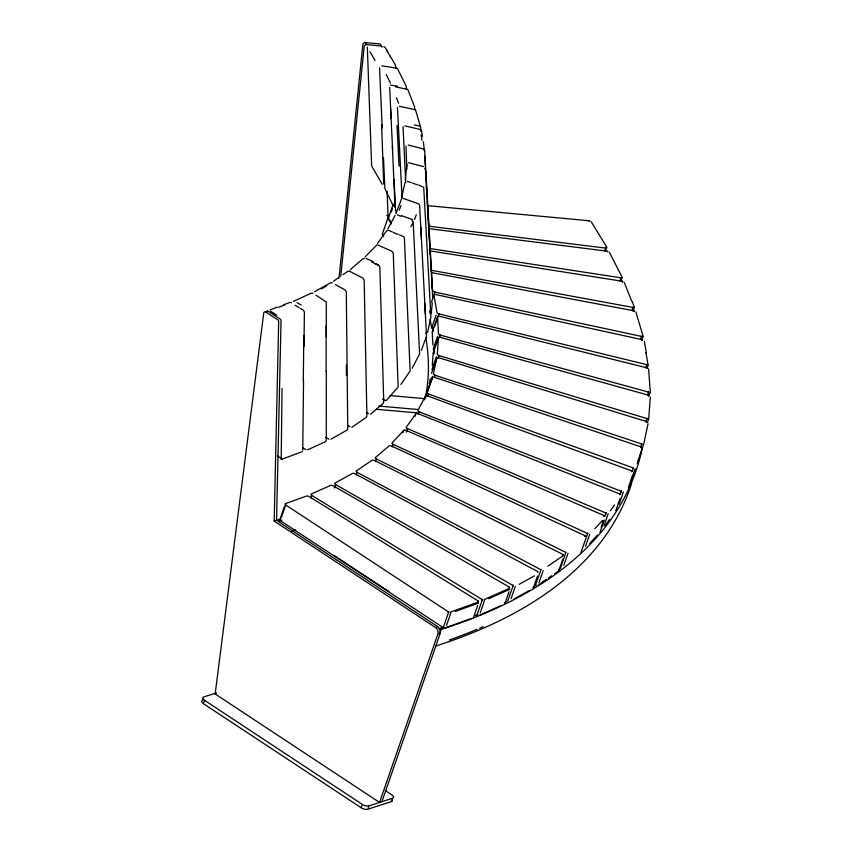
<?xml version="1.0" encoding="UTF-8"?>
<svg xmlns="http://www.w3.org/2000/svg" width="852" height="852" viewBox="0 0 852 852"><rect width="100%" height="100%" fill="white"/><g stroke="black" fill="none" stroke-linecap="round" stroke-linejoin="round"><path stroke-width="1.28" d="M326.124 371.525L326.135 325.677M326.337 336.987L326.273 301.97L315.932 295.165M326.327 371.376L326.284 440.516L325.23 441.805L307.625 449.824M646.838 364.4L645.784 367.734M647.531 395.147L648.585 391.909M302.748 450.325L303.546 381.121M423.763 188.004L430.92 316.976L427.651 332.163L425.553 333.441M640.597 339.49L641.577 336.061M281.224 457.662L282.044 388.533M303.291 381.419L303.834 335.337M303.962 346.562L304.388 312.077L303.482 310.32L300.373 308.349M476.896 615.272L482.477 599.35L481.859 600.149M648.649 395.221L648.425 395.85L648.649 395.221L440.409 337.381A1.97 0.863 19.1 0 0 438.503 337.733L433.221 353.016M274.195 521.083L278.679 321.8A1.97 1.534 72.1 0 0 277.688 319.788L265.877 312.002A1.97 1.534 72.1 0 0 263.737 313.11L215.162 693.965L379.566 802.446L437.822 634.197A4.931 3.823 72.1 0 0 435.606 627.594L274.195 521.083L276.549 520.316A736.203 322.727 19.1 0 0 280.532 519.038M276.549 520.316L281.043 321.034A1.97 1.534 72.1 0 0 280.042 319.021L268.242 311.236A1.97 1.534 72.1 0 0 266.101 312.343M605.623 248.241L605.57 247.346L605.591 248.358M632.929 307.071L631.992 310.511M605.666 247.953L605.644 247.538M507.643 601.171L513.266 585.239L512.723 586.08M605.623 248.102L429.419 226.281M443.253 627.647L448.834 611.725L448.184 612.503M620.906 278.476L620.938 277.464L620.011 280.904M432.262 365.572L433.189 353.26M438.503 337.733L437.278 354.166A1.97 0.863 19.1 0 0 439.046 355.582L646.892 418.545L645.837 421.612M620.959 277.645L621.001 278.072M648.713 418.598L650.321 397.053M432.273 302.843L431.304 313.259M405.254 180.251L406.915 164.18M535.578 584.983L541.031 569.605M330.885 439.174L346.86 430.217L347.754 428.545L346.306 291.789L345.294 290.074L335.475 284.643M339 278.316L362.856 44.496A1.97 1.544 -33.1 0 1 365.284 42.6L379.449 43.878A1.97 1.544 -33.2 0 1 380.716 45.135L381.163 45.816M340.747 276.41L364.198 46.551A1.97 1.544 -33.1 0 1 366.626 44.655L380.791 45.933A1.97 1.544 -33.1 0 1 382.058 47.19M632.844 308.073L632.983 307.668M560.488 568.06L565.898 552.245M646.764 419.067L646.945 418.215L646.732 419.184M646.551 421.58L646.327 422.209L646.551 421.58L438.823 357.755A1.97 0.863 19.1 0 0 436.81 358.021L431.527 373.304M641.481 336.923L641.492 337.062M648.457 392.591L648.425 392.719M429.28 383.815L430.398 378.554M436.81 358.021L433.444 373.794A1.97 0.863 19.1 0 0 435.084 375.231L641.769 443.977L641.599 444.616M648.074 423.678L643.654 444.371L639.426 456.576M401.739 197.27L404.913 182.829M641.641 444.499L641.854 443.658M646.679 365.306L646.668 365.178M648.468 392.452L648.542 392.314M640.704 447.044L641.737 444.073M621.129 491.987L621.491 491.072M605.857 513.735L606.273 512.84L604.963 516.163M397.447 107.416L402.091 198.335M641.023 446.885L640.8 447.513L641.023 446.885L434.584 377.319A1.97 0.863 19.1 0 0 432.475 377.5L426.98 392.559A1.97 0.863 19.1 0 0 428.492 394.007L633.387 467.982L632.163 471.337M389.715 87.426L391.089 118.545M587.305 534.097L587.763 533.214L580.926 552.511M203.074 699.183L202.691 700.291A4.931 2.162 19.1 0 0 203.404 703.667L361.142 807.749A4.931 2.162 19.1 0 0 367.766 809.219L391.398 801.594A4.931 2.162 19.1 0 0 392.41 800.22M203.788 702.549L204.565 700.323A4.931 2.162 19.1 0 1 203.852 696.947L216.514 692.868M280.095 518.911L284.504 506.184M281.298 517.707L285.708 504.97A1.97 0.863 19.1 0 1 285.388 503.638L306.486 496.034A1.97 0.863 19.1 0 1 309.084 496.556L478.323 601.065L478.11 601.693L478.323 601.065M387.138 191.317L388.065 217.526L382.26 234.268A736.203 322.727 19.1 0 1 383.688 236.462M393.155 204.246L388.161 218.676L391.334 223.948M391.292 212.052L392.484 208.58M310.842 497.973L311.725 495.427A1.97 0.863 19.1 0 1 311.246 494.053L330.597 485.384A1.97 0.863 19.1 0 1 333.164 485.821L509.517 587.188L509.304 587.816L509.517 587.188M334.357 488.026L335.56 484.554A1.97 0.863 19.1 0 1 334.921 483.148L352.462 473.435A1.97 0.863 19.1 0 1 354.986 473.787L537.793 571.639L537.58 572.267L537.793 571.639M356.253 474.926L357.137 472.381A1.97 0.863 19.1 0 1 356.338 470.964L371.994 460.25A1.97 0.863 19.1 0 1 374.475 460.517L563.044 554.471L562.831 555.099L563.044 554.471M375.476 461.528L376.36 458.972A1.97 0.863 19.1 0 1 375.412 457.545L389.119 445.862A1.97 0.863 19.1 0 1 391.547 446.043L585.175 535.759L584.962 536.387L585.175 535.759M431.506 302.087L434.978 292.119A1.97 0.863 19.1 0 1 432.88 290.777L431.591 286.283M431.708 327.85L436.117 315.123M392.293 446.927L393.166 444.382A1.97 0.863 19.1 0 1 392.069 442.933L403.784 430.335A1.97 0.863 19.1 0 1 406.148 430.42L604.111 515.567L603.887 516.195L604.111 515.567M432.262 331.992L437.555 316.71A1.97 0.863 19.1 0 1 439.334 316.273L647.296 367.915L647.083 368.543L648.383 364.794M434.584 326.678L438.982 313.941A1.97 0.863 19.1 0 1 436.991 312.577L433.945 295.037A1.97 0.863 19.1 0 1 435.606 294.515L642.514 339.756L642.291 340.385L642.514 339.756M402.975 432.688L403.784 430.335M433.178 349L437.577 336.274M406.297 432.113L407.501 428.641A1.97 0.863 19.1 0 1 406.255 427.193L415.925 413.721A1.97 0.863 19.1 0 1 418.215 413.721L619.766 493.968L619.542 494.597L619.766 493.968M439.462 337.669L440.346 335.124A1.97 0.863 19.1 0 1 438.46 333.728L437.555 316.71M415.041 416.266L415.925 413.721M431.985 369.438L436.394 356.711M418.407 414.381L419.28 411.835A1.97 0.863 19.1 0 1 417.906 410.376L425.499 396.084A1.97 0.863 19.1 0 1 427.704 395.999L632.077 471.049L631.864 471.678L632.077 471.049M438.162 358.128L439.046 355.582M424.285 399.609L425.499 396.084M424.498 399.737L426.096 395.104M428.151 389.076L432.56 376.339M432.475 377.5L425.35 397.799M427.608 396.553L428.492 394.007M434.211 377.777L435.084 375.231M361.142 807.749L361.919 805.523M368.16 808.101L368.927 805.875L392.559 798.249A4.931 2.162 19.1 0 0 391.845 794.873L385.274 790.539M642.248 447.854A957.946 419.94 19.1 0 1 441.272 629.362L439.909 633.302A4.931 3.823 72.1 0 0 439.515 629.223L439.802 628.393A955.976 419.077 19.1 0 0 443.743 627.125M381.92 801.679L440.25 633.228L438.61 633.941M446.597 625.261L450.825 613.057M589.563 220.796L589.339 221.424L589.563 220.796L427.512 205.641M391.398 801.594L392.176 799.368M473.435 617.732L477.663 605.527M604.696 250.797L605.761 247.73M480.251 612.822L484.479 600.617M605.484 251.191L606.752 247.527M607.561 251.894L607.785 251.265L428.332 228.592M504.799 603.887L509.027 591.682M511.072 598.658L515.3 586.453M620.948 281.384L622.216 277.72M622.716 281.32L622.503 281.948L622.716 281.32L429.333 250.776M533.235 588.359L537.463 576.154M538.954 582.832L543.182 570.627M633.068 311.065L634.346 307.402M634.303 310.863L634.09 311.491L634.303 310.863L431.804 272.661M558.646 571.213L562.874 559.008M563.79 565.398L568.018 553.193M641.812 340.118L643.079 336.465M585.484 546.42L589.712 534.215M601.161 527.143L603.269 521.041M600.01 532.33L604.238 520.125M603.962 525.961L608.19 513.756M648.99 395.956L650.257 392.293M620.235 494.405L621.47 491.125M615.804 510.731L620.032 498.526M619.148 504.118L623.376 491.913M647.413 422.507L648.681 418.843M628.265 487.813L632.493 475.597M630.981 480.965L635.209 468.749M637.349 463.637L641.577 451.432M633.238 468.376L633.302 468.131M637.615 462.167L640.012 455.575M632.546 476.811L634.942 470.229M421.335 350.406L426.522 336.189L424.797 303.152M621.225 491.572L621.428 491.221M399.215 210.188L400.919 205.588M414.583 219.401L416.277 214.8M395.935 213.501L401.537 198.963M405.967 146.033L406.83 169.111M605.857 513.596L606.155 512.968M587.305 533.959L587.656 533.352M512.861 585.675L513.128 585.356M387.852 228.9L395.094 215.45M410.866 226.749L413.199 222.383L419.61 353.889L412.155 368.277M448.333 612.109L448.716 611.747M403.049 126.66L405.744 182.552M400.919 384.444L410.132 370.971L404.402 238.07L403.624 236.643L399.535 234.875M610.309 510.817L614.537 504.927M605.229 525.46L609.468 519.571M377.532 243.427L386.403 231.062L387.756 230.264M364.997 257.016L376.957 244.854M594.834 528.698L602.524 520.434M589.765 543.352L597.444 535.088M370.545 414.221L383.059 403.486L383.741 401.984L379.822 267.059L378.703 265.302L371.728 261.969M350.3 269.637L362.814 258.891L364.305 258.486M270.041 309.947L277.219 307.125M302.183 451.645L282.417 459.09L280.83 458.962M293.258 301.427L311.204 293.205L312.918 293.354M386.627 400.163L398.161 386.957L393.251 253.055L392.08 251.34L377.883 245.014M333.494 281.224L338.244 277.933M343.005 274.642L347.754 271.351L349.245 271.138M351.78 427.363L366.211 417.373L366.914 415.893L364.155 280.01L363.09 278.231L349.661 271.319M547.9 566.154L563.3 555.611M542.394 582.065L546.505 579.253M548.55 577.848L551.638 575.739M554.716 573.63L557.794 571.522M538.113 585.271L544.95 580.585M314.452 291.831L330.597 282.789L332.312 282.885M321.342 288.871L326.667 285.889M519.134 584.334L534.47 575.835M514.065 598.977L529.401 590.479M484.106 599.638L509.496 588.263M488.707 598.722L509.869 589.233M479.399 615.261L500.561 605.783M283.61 304.771L290 302.428L291.522 302.673M278.338 307.338L284.728 304.995M450.484 612.066L478.164 602.098M455.437 611.395L478.515 603.078M444.968 627.967L471.507 618.414M267.059 311.619L267.847 311.363M215.162 693.965L215.748 693.773M435.606 627.594L437.183 627.083M439.515 629.223L437.971 626.827L278.018 521.286A738.173 323.59 19.1 0 0 281.799 520.071M443.221 627.626L280.5 520.742M385.924 400.461L385.136 400.451M281.437 459.185L282.044 459.185M399.354 106.255L415.499 109.78L420.579 127.14M378.863 406.074L418.215 409.524M376.392 409.311L418.364 412.986M386.712 215.471L389.332 215.705M390.014 395.53L424.424 398.651M404.785 125.862L420.643 129.568L421.559 130.803L422.475 136.416M390.376 85.157L397.618 86.169M381.834 65.806L397.309 68.277L406.138 86.02L406.404 89.279M429.419 248.443L621.076 277.837M395.647 86.872L407.767 89.428L414.509 106.67L414.775 109.865M430.888 270.19L633.057 307.444M383.751 46.636L385.136 47.446L387.798 51.993M414.296 124.946L419.248 125.947M394.668 206.993L394.188 206.855M434.978 292.119L641.663 336.423M438.982 313.941L646.838 364.667M408.268 145.01L423.306 148.94L424.69 150.41L432.358 286.347M408.598 162.7L423.625 166.63M440.346 335.124L648.585 392.08M407.448 181.401L411.186 182.594M418.662 185.001L423.604 187.259M412.411 183.148L417.395 184.746M403.518 198.537L418.364 203.745L419.546 204.853L421.367 237.964M401.42 215.652L412.549 219.56M397.266 214.896L400.93 216.301M419.28 411.835L621.3 491.338M388.704 230.413L392.314 231.904M393.4 232.511L398.214 234.502M407.501 428.641L606.028 513.096M366.104 258.454L373.187 261.607M382.431 399.279L384.784 400.323M393.166 444.382L587.475 533.448M366.285 412.496L368.586 413.603M375.189 263.619L378.703 265.302M376.36 458.972L565.717 552.341M347.712 425.404L349.948 426.554M357.137 472.381L540.828 569.69M411.931 220.498L413.103 221.637M325.837 437.406L328.989 439.163M335.56 484.554L512.904 585.431M297.018 302.598L301.182 305.08M302.886 447.875L305.911 449.675M311.725 495.427L482.04 599.499M295.112 305.197L299.095 307.742M270.648 311.257L276.634 315.08M277.422 455.905L280.681 457.993M285.708 504.97L448.365 611.853M334.644 555.877L388.853 591.501M439.802 628.393L441.272 629.362M204.565 700.323L362.302 804.405A4.931 2.162 19.1 0 0 368.927 805.875M591.118 221.584L606.709 247.069M424.552 168.121L425.457 169.676L432.72 297.412M609.297 252.085L622.173 277.251M648.585 368.852L650.289 392.048M635.858 311.853L643.1 336.22M382.25 184.362L371.642 166.002L367.329 47.073M365.284 42.6L365.732 43.282M365.955 43.633L366.403 44.315M390.344 56.328L395.435 65.008L395.711 68.373M387.064 51.024L390.45 56.807M369.949 51.716L375.04 60.386M386.275 74.582L390.44 83.134M393.283 205.939L384.88 188.59L383.496 157.971M631.907 300.884L634.293 306.922M624.314 282.523L631.481 300.618M396.414 97.65L398.566 103.252M396.5 212.83L395.552 210.103L394.082 179.484M644.336 341.29L646.412 353.047M645.901 352.494L647.903 364.006M430.153 319.319L431.676 328.095M423.348 141.762L424.445 151.017M421.09 134.914L421.964 140.26M424.733 156.225L425.244 165.331M425.606 171.827L426.117 180.933M426.405 186.141L426.916 195.246M427.278 201.754L427.715 209.56M428.151 217.366L428.588 225.162M428.95 231.669L429.461 240.775M429.823 247.282L430.26 255.089M430.697 262.895L431.133 270.702M429.802 310.554L429.951 313.163M432.23 332.237L432.912 344.996M420.632 127.534L420.835 131.368M420.813 227.324L425.382 314.25M397.043 125.51L399.045 166.129M390.599 108.683L392.591 149.313M379.577 67.872L382.197 127.885M392.367 145.82L394.977 205.992M381.589 124.594L383.741 183.979M346.338 365.071L346.445 375.583M388.065 217.526A736.203 322.727 19.1 0 1 390.887 221.914M432.486 326.241A736.203 322.727 19.1 0 1 433.135 331.364M434.211 348.5A736.203 322.727 19.1 0 1 434.179 353.782M425.883 337.818A736.203 322.727 19.1 0 1 425.414 397.511M295.548 529.848A738.173 323.59 19.1 0 1 291.767 531.286M560.722 568.188A955.976 419.077 19.1 0 1 558.71 569.722M536.227 585.154A955.976 419.077 19.1 0 1 532.99 587.145M506.642 601.65A955.976 419.077 19.1 0 1 504.427 602.747M477.738 614.707A955.976 419.077 19.1 0 1 475.31 615.687M631.651 483.212A957.946 419.94 19.1 0 1 435.83 645.986M634.452 473.361A957.946 419.94 19.1 0 1 633.803 475.842M483.222 626.657A955.976 419.077 19.1 0 1 479.58 628.243M477.131 629.287A955.976 419.077 19.1 0 1 449.302 640.022"/></g></svg>
